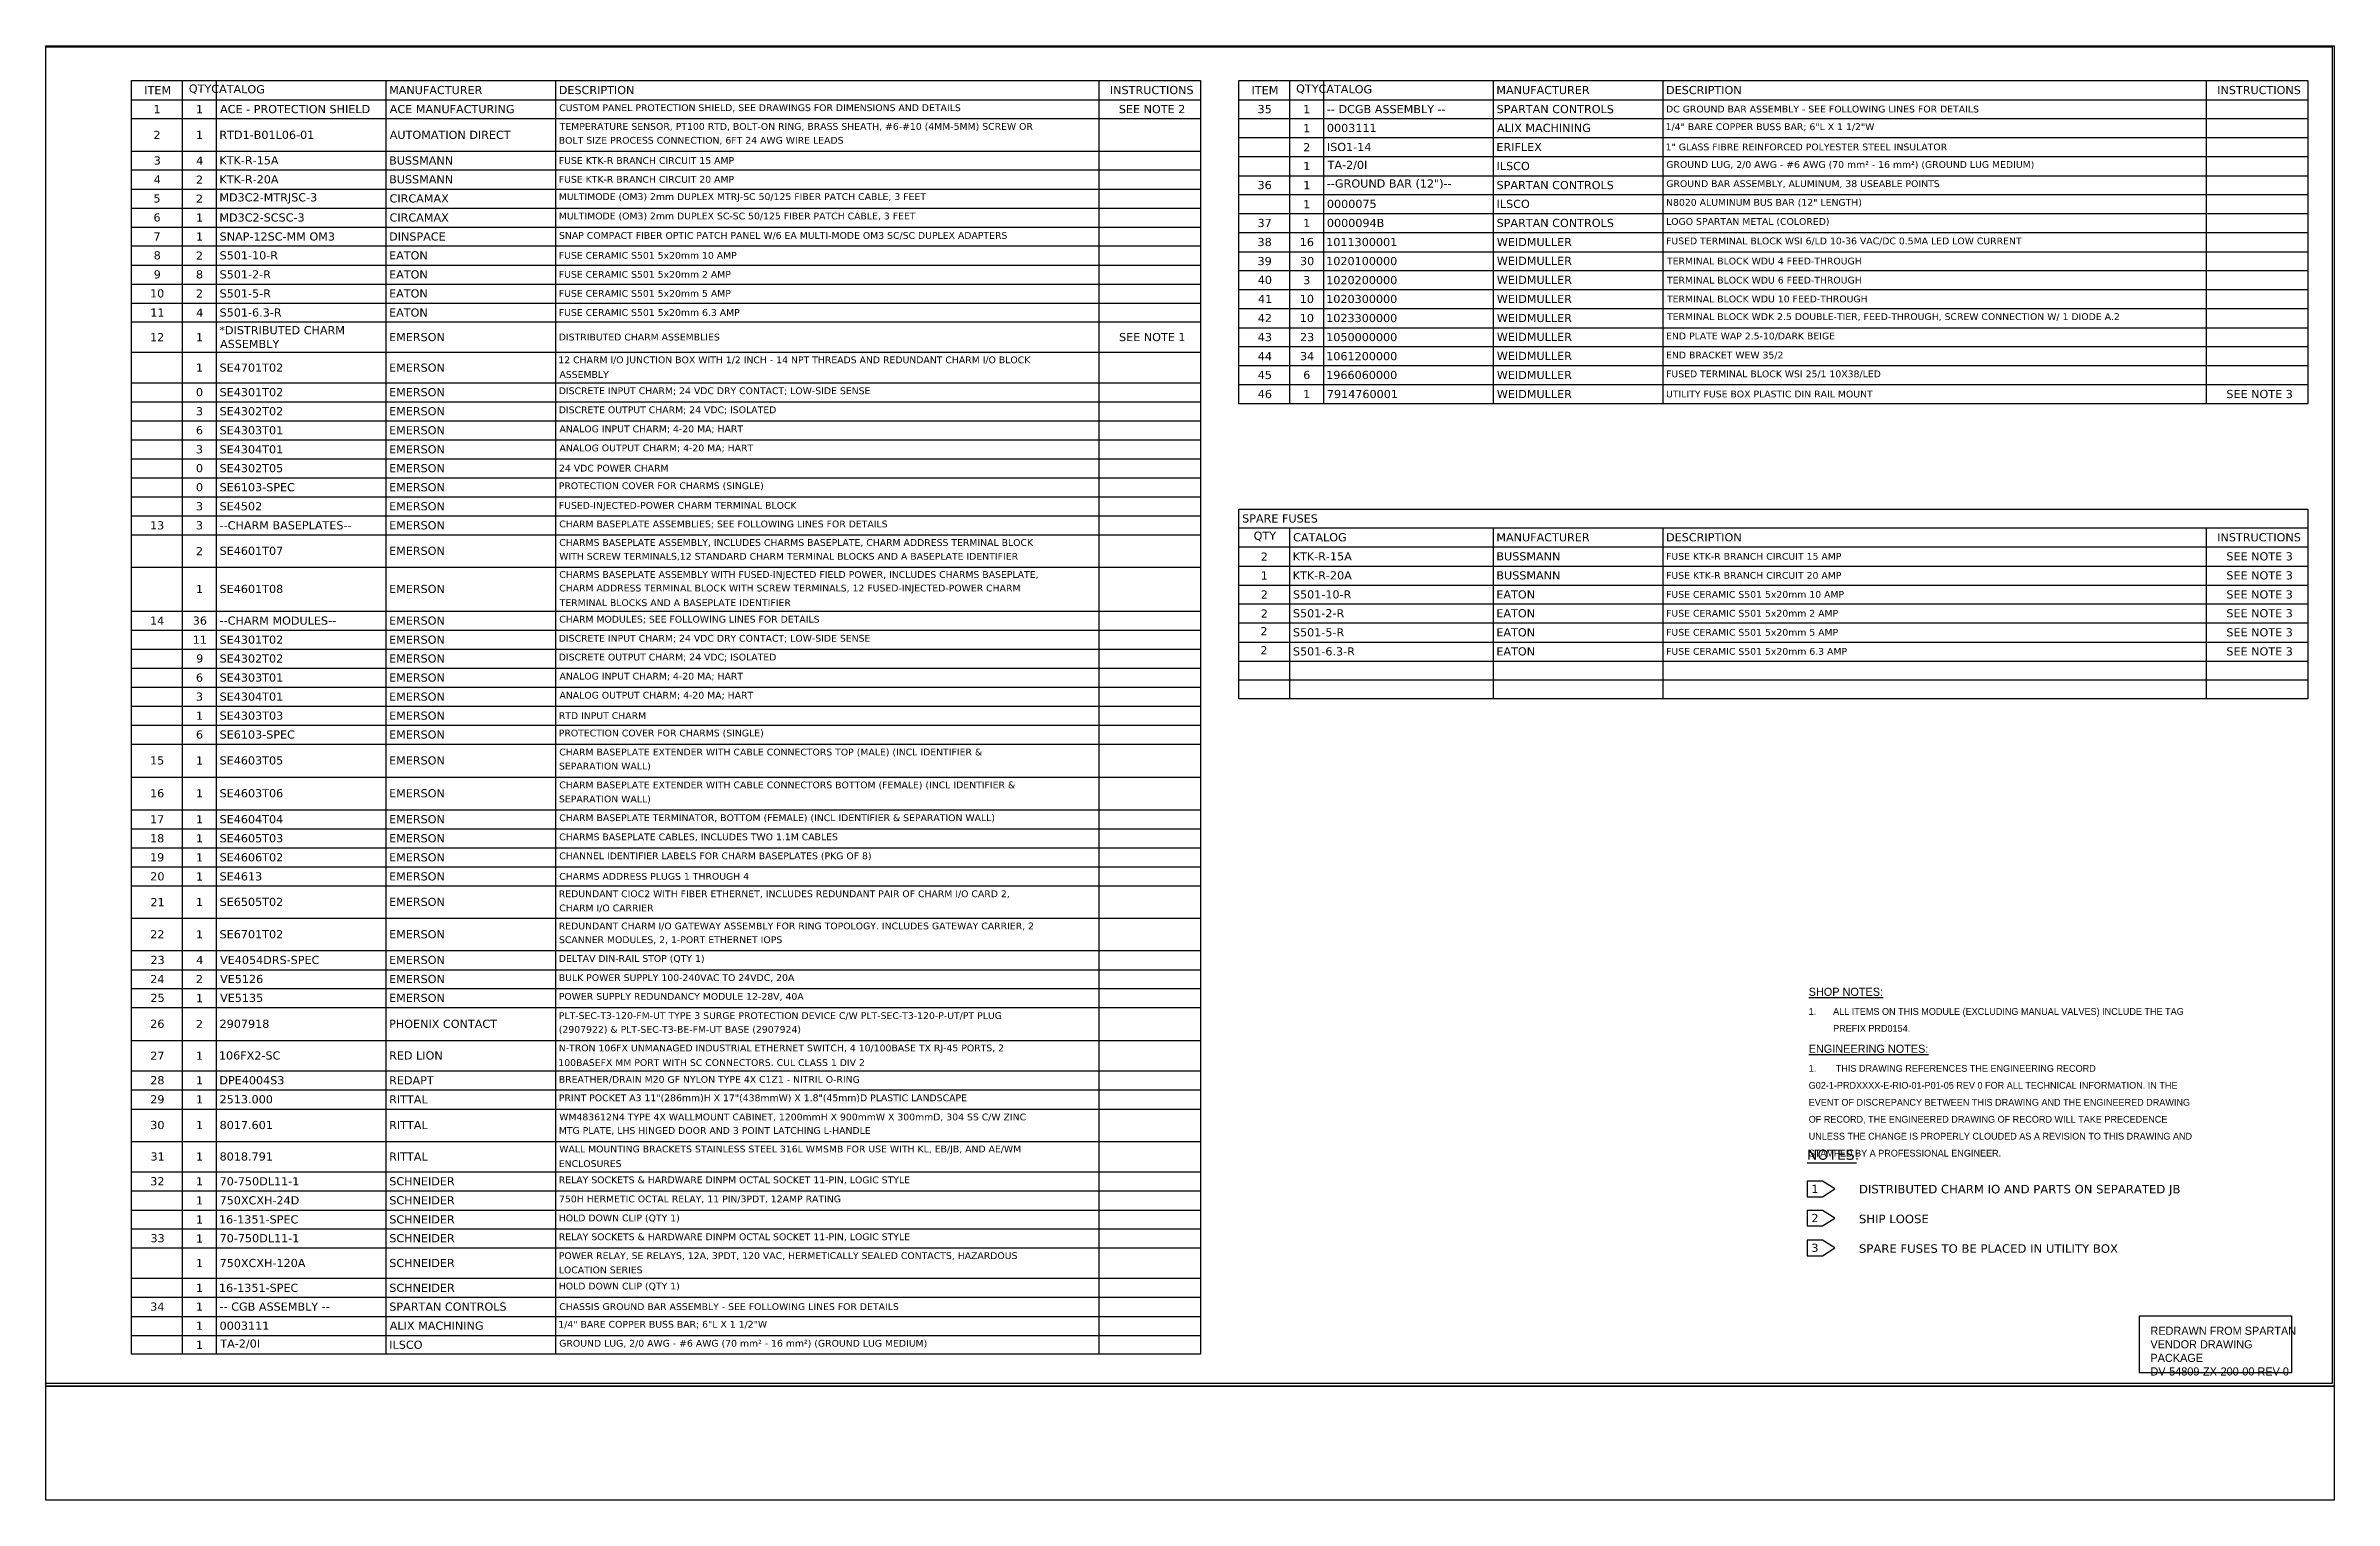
# Model space of a CAD drawing. Extents: x 3756 to 4600, y 0 to 536.
import ezdxf

# ---------------------------------------------------------------- set-up
doc = ezdxf.new("R2010")
doc.units = 0
doc.header["$LTSCALE"] = 10
doc.header["$MEASUREMENT"] = 0
for name, color, linetype in [('G02-1-PRDXXXX-E-MRIO-01-P01-01$0$ANNOTATION', 7, 'Continuous'), ('G02-1-PRDXXXX-E-MRIO-01-P01-01$0$ENGINEERING NOTE', 2, 'Continuous'), ('G02-1-PRDXXXX-E-MRIO-01-P01-01$0$TEXT-2', 2, 'Continuous'), ('G02-1-PRDXXXX-E-MRIO-01-P01-01$0$TITLE', 7, 'Continuous')]:
    doc.layers.add(name, color=color, linetype=linetype)
doc.layers.add('G02-1-PRDXXXX-E-MRIO-01-P01-01$0$View', color=251, linetype='Continuous', plot=False)
doc.styles.add('G02-1-PRDXXXX-E-MRIO-01-P01-01$0$PDF Verdana', font='verdana.ttf')
doc.styles.add('G02-1-PRDXXXX-E-MRIO-01-P01-01$0$Scovan Elec', font='')
doc.styles.get('G02-1-PRDXXXX-E-MRIO-01-P01-01$0$Scovan Elec').set_extended_font_data('Franklin Gothic Medium Cond')

# ---------------------------------------------------------------- blocks, each defined once
blk = doc.blocks.new('G02-1-PRDXXXX-E-MRIO-01-P01-01$0$DV-54809-ZX-200-002')
at = {"layer": 'G02-1-PRDXXXX-E-MRIO-01-P01-01$0$ANNOTATION', "transparency": 33554559}
h = blk.add_hatch(color=256, dxfattribs=at)
h.paths.add_polyline_path([(522.51, 43.18), (522.51, 43.1)], flags=0)
h.paths.add_polyline_path([(522.51, 43.1), (522.51, 43.1), (522.51, 43.1)], flags=0)
h.paths.add_polyline_path([(522.51, 43.1), (522.51, 43.1), (522.51, 43.1)], flags=0)
h = blk.add_hatch(color=256, dxfattribs=at)
h.paths.add_polyline_path([(546.3, 46.91), (544.44, 46.91), (546.3, 46.91)], flags=0)
h.paths.add_polyline_path([(546.3, 46.91), (544.44, 46.91), (546.3, 46.91)], flags=0)
h.paths.add_polyline_path([(546.3, 46.91), (544.44, 46.91), (546.3, 46.91)], flags=0)
h.paths.add_polyline_path([(546.3, 46.91), (544.44, 46.91), (546.3, 46.91)], flags=0)
h = blk.add_hatch(color=256, dxfattribs=at)
h.paths.add_polyline_path([(546.3, 46.74), (544.44, 46.74), (546.3, 46.74)], flags=0)
h.paths.add_polyline_path([(546.3, 46.74), (544.44, 46.74), (546.3, 46.74)], flags=0)
h.paths.add_polyline_path([(546.3, 46.74), (544.44, 46.74), (546.3, 46.74)], flags=0)
h.paths.add_polyline_path([(546.3, 46.74), (544.44, 46.74), (546.3, 46.74)], flags=0)
h.paths.add_polyline_path([(546.3, 46.74), (544.44, 46.74), (546.3, 46.74)], flags=0)
h = blk.add_hatch(color=256, dxfattribs=at)
h.paths.add_polyline_path([(561.97, 46.15), (560.1, 46.15), (561.97, 46.15)], flags=0)
h.paths.add_polyline_path([(561.97, 46.15), (560.1, 46.15), (561.97, 46.15)], flags=0)
h.paths.add_polyline_path([(561.97, 46.15), (560.1, 46.15), (561.97, 46.15)], flags=0)
h = blk.add_hatch(color=256, dxfattribs=at)
h.paths.add_polyline_path([(582.37, 46.32), (580.51, 46.32), (582.37, 46.32)], flags=0)
h.paths.add_polyline_path([(582.37, 46.32), (580.51, 46.32), (582.37, 46.32)], flags=0)
h.paths.add_polyline_path([(582.37, 46.32), (580.51, 46.32), (582.37, 46.32)], flags=0)
h = blk.add_hatch(color=256, dxfattribs=at)
h.paths.add_polyline_path([(552.15, 42.17), (550.28, 42.17), (552.15, 42.17)], flags=0)
h.paths.add_polyline_path([(552.15, 42.17), (550.28, 42.17), (552.15, 42.17)], flags=0)
h.paths.add_polyline_path([(552.15, 42.17), (550.28, 42.17), (552.15, 42.17)], flags=0)
h.paths.add_polyline_path([(552.15, 42.17), (550.28, 42.17), (552.15, 42.17)], flags=0)
h.paths.add_polyline_path([(552.15, 42.17), (550.28, 42.17), (552.15, 42.17)], flags=0)
h = blk.add_hatch(color=256, dxfattribs=at)
h.paths.add_polyline_path([(552.15, 42), (550.28, 42), (552.15, 42)], flags=0)
h.paths.add_polyline_path([(552.15, 42), (550.28, 42), (552.15, 42)], flags=0)
h.paths.add_polyline_path([(552.15, 42), (550.28, 42), (552.15, 42)], flags=0)
h = blk.add_hatch(color=256, dxfattribs=at)
h.paths.add_polyline_path([(546.13, 29.8), (544.27, 29.8), (546.13, 29.8)], flags=0)
h.paths.add_polyline_path([(546.13, 29.8), (544.27, 29.8), (546.13, 29.8)], flags=0)
h.paths.add_polyline_path([(546.13, 29.8), (544.27, 29.8), (546.13, 29.8)], flags=0)
h.paths.add_polyline_path([(546.13, 29.8), (544.27, 29.8), (546.13, 29.8)], flags=0)
h = blk.add_hatch(color=256, dxfattribs=at)
h.paths.add_polyline_path([(621.15, 32.18), (619.29, 32.18), (621.15, 32.18)], flags=0)
h.paths.add_polyline_path([(621.15, 32.18), (619.29, 32.18), (621.15, 32.18)], flags=0)
h.paths.add_polyline_path([(621.15, 32.18), (619.29, 32.18), (621.15, 32.18)], flags=0)
h.paths.add_polyline_path([(621.15, 32.18), (619.29, 32.18), (621.15, 32.18)], flags=0)
h.paths.add_polyline_path([(621.15, 32.18), (619.29, 32.18), (621.15, 32.18)], flags=0)
h = blk.add_hatch(color=256, dxfattribs=at)
h.paths.add_polyline_path([(621.15, 32.34), (619.37, 32.34), (621.15, 32.34)], flags=0)
h.paths.add_polyline_path([(621.15, 32.34), (619.37, 32.34), (621.15, 32.34)], flags=0)
h.paths.add_polyline_path([(621.15, 32.34), (619.37, 32.34), (621.15, 32.34)], flags=0)
h.paths.add_polyline_path([(621.15, 32.34), (619.37, 32.34), (621.15, 32.34)], flags=0)
h = blk.add_hatch(color=256, dxfattribs=at)
h.paths.add_polyline_path([(627.08, 27.6), (625.22, 27.6), (627.08, 27.6)], flags=0)
h.paths.add_polyline_path([(627.08, 27.6), (625.22, 27.6), (627.08, 27.6)], flags=0)
h.paths.add_polyline_path([(627.08, 27.6), (625.22, 27.6), (627.08, 27.6)], flags=0)
h.paths.add_polyline_path([(627.08, 27.6), (625.22, 27.6), (627.08, 27.6)], flags=0)
h.paths.add_polyline_path([(627.08, 27.6), (625.22, 27.6), (627.08, 27.6)], flags=0)
at = {"layer": 'G02-1-PRDXXXX-E-MRIO-01-P01-01$0$ANNOTATION', "lineweight": 25}
for points in [[(425.73, 53.83), (31.58, 53.83), (31.58, 523.51), (425.73, 523.51)], [(834.02, 404.38), (439.87, 404.38), (439.87, 523.51), (834.02, 523.51)], [(834.02, 295.49), (439.87, 295.49), (439.87, 365.51), (834.02, 365.51)], [(649.43, 117.61), (649.43, 111.94), (655.11, 111.94), (659.68, 114.82), (655.11, 117.61)], [(649.43, 106.86), (649.43, 101.18), (655.11, 101.18), (659.68, 103.98), (655.11, 106.86)], [(649.43, 95.93), (649.43, 90.18), (655.11, 90.18), (659.68, 93.05), (655.11, 95.93)]]:
    blk.add_lwpolyline(points, close=True, dxfattribs=at)
for points in [[(50.3, 523.51), (50.3, 53.83)], [(62.83, 523.51), (62.83, 53.83)], [(125.4, 523.51), (125.4, 53.83)], [(187.97, 523.51), (187.97, 53.83)], [(388.22, 523.51), (388.22, 53.83)], [(458.58, 523.51), (458.58, 404.38)], [(471.11, 523.51), (471.11, 404.38)], [(533.69, 523.51), (533.69, 404.38)], [(596.26, 523.51), (596.26, 404.38)], [(796.51, 523.51), (796.51, 404.38)], [(31.58, 516.48), (425.73, 516.48)], [(439.87, 516.48), (834.02, 516.48)], [(31.58, 509.54), (425.73, 509.54)], [(439.87, 509.54), (834.02, 509.54)], [(439.87, 502.51), (834.02, 502.51)], [(31.58, 497.51), (425.73, 497.51)], [(31.58, 490.57), (425.73, 490.57)], [(439.87, 495.48), (834.02, 495.48)], [(31.58, 483.54), (425.73, 483.54)], [(439.87, 488.45), (834.02, 488.45)], [(439.87, 481.51), (834.02, 481.51)], [(31.58, 476.52), (425.73, 476.52)], [(439.87, 474.48), (834.02, 474.48)], [(31.58, 469.49), (425.73, 469.49)], [(439.87, 467.46), (834.02, 467.46)], [(31.58, 462.54), (425.73, 462.54)], [(439.87, 460.43), (834.02, 460.43)], [(31.58, 455.52), (425.73, 455.52)], [(31.58, 448.49), (425.73, 448.49)], [(439.87, 453.48), (834.02, 453.48)], [(31.58, 441.46), (425.73, 441.46)], [(439.87, 446.46), (834.02, 446.46)], [(439.87, 439.43), (834.02, 439.43)], [(31.58, 434.52), (425.73, 434.52)], [(439.87, 432.4), (834.02, 432.4)], [(31.58, 423.34), (425.73, 423.34)], [(439.87, 425.46), (834.02, 425.46)], [(439.87, 418.43), (834.02, 418.43)], [(31.58, 412.08), (425.73, 412.08)], [(31.58, 405.05), (425.73, 405.05)], [(439.87, 411.4), (834.02, 411.4)], [(31.58, 398.02), (425.73, 398.02)], [(31.58, 391), (425.73, 391)], [(31.58, 384.05), (425.73, 384.05)], [(31.58, 377.03), (425.73, 377.03)], [(31.58, 370), (425.73, 370)], [(31.58, 362.97), (425.73, 362.97)], [(31.58, 356.03), (425.73, 356.03)], [(439.87, 358.57), (834.02, 358.57)], [(458.58, 358.57), (458.58, 295.49)], [(533.69, 358.57), (533.69, 295.49)], [(596.26, 358.57), (596.26, 295.49)], [(796.51, 358.57), (796.51, 295.49)], [(439.87, 351.54), (834.02, 351.54)], [(31.58, 344.09), (425.73, 344.09)], [(439.87, 344.51), (834.02, 344.51)], [(439.87, 337.48), (834.02, 337.48)], [(439.87, 330.54), (834.02, 330.54)], [(31.58, 327.83), (425.73, 327.83)], [(31.58, 320.8), (425.73, 320.8)], [(439.87, 323.51), (834.02, 323.51)], [(31.58, 313.86), (425.73, 313.86)], [(439.87, 316.49), (834.02, 316.49)], [(31.58, 306.83), (425.73, 306.83)], [(439.87, 309.46), (834.02, 309.46)], [(31.58, 299.81), (425.73, 299.81)], [(439.87, 302.52), (834.02, 302.52)], [(31.58, 292.78), (425.73, 292.78)], [(31.58, 285.83), (425.73, 285.83)], [(31.58, 278.81), (425.73, 278.81)], [(31.58, 266.7), (425.73, 266.7)], [(31.58, 254.59), (425.73, 254.59)], [(31.58, 247.56), (425.73, 247.56)], [(31.58, 240.54), (425.73, 240.54)], [(31.58, 233.59), (425.73, 233.59)], [(31.58, 226.56), (425.73, 226.56)], [(31.58, 214.63), (425.73, 214.63)], [(31.58, 202.69), (425.73, 202.69)], [(31.58, 195.66), (425.73, 195.66)], [(31.58, 188.72), (425.73, 188.72)], [(31.58, 181.69), (425.73, 181.69)], [(31.58, 169.58), (425.73, 169.58)], [(31.58, 158.32), (425.73, 158.32)], [(31.58, 151.29), (425.73, 151.29)], [(31.58, 144.26), (425.73, 144.26)], [(31.58, 132.32), (425.73, 132.32)], [(31.58, 121.06), (425.73, 121.06)], [(649.43, 124.38), (667.64, 124.38)], [(31.58, 114.04), (425.73, 114.04)], [(31.58, 107.01), (425.73, 107.01)], [(31.58, 100.06), (425.73, 100.06)], [(31.58, 93.04), (425.73, 93.04)], [(31.58, 81.86), (425.73, 81.86)], [(31.58, 74.83), (425.73, 74.83)], [(31.58, 67.8), (425.73, 67.8)], [(31.58, 60.78), (425.73, 60.78)]]:
    blk.add_lwpolyline(points, dxfattribs=at)
at = {"layer": 'G02-1-PRDXXXX-E-MRIO-01-P01-01$0$ANNOTATION', "attachment_point": 4, "style": 'G02-1-PRDXXXX-E-MRIO-01-P01-01$0$PDF Verdana'}
for s, insert, char_height in [('ITEM', (36.32, 520.02), 3.003), ('MANUFACTURER', (126.58, 520.02), 3.0032), ('CUSTOM PANEL PROTECTION SHIELD, SEE DRAWINGS FOR DIMENSIONS AND DETAILS', (189.31, 513.33), 2.5), ('DESCRIPTION', (189.15, 520.02), 3.0032), ('INSTRUCTIONS', (392.35, 520.02), 3.0032), ('ITEM', (444.58, 520.02), 3.003), ('MANUFACTURER', (534.84, 520.02), 3.0032), ('DESCRIPTION', (597.41, 520.02), 3.0032), ('INSTRUCTIONS', (800.61, 520.02), 3.0032), ('1', (39.71, 513), 3), ('1', (55.37, 513), 3), ('ACE - PROTECTION SHIELD', (64.26, 513), 3.0032), ('ACE MANUFACTURING', (126.83, 513), 3.0032), ('TEMPERATURE SENSOR, PT100 RTD, BOLT-ON RING, BRASS SHEATH, #6-#10 (4MM-5MM) SCREW OR', (189.48, 506.39), 2.5), ('SEE NOTE 2', (395.65, 513), 3.003), ('35', (446.79, 513), 3.003), ('1', (463.63, 513), 3), ('1', (463.63, 505.97), 3), ('-- DCGB ASSEMBLY --', (472.36, 513), 3.0032), ('0003111', (472.36, 506.05), 3.003), ('ALIX MACHINING', (535.09, 506.05), 3.0032), ('SPARTAN CONTROLS', (534.93, 513), 3.0032), ('1/4" BARE COPPER BUSS BAR; 6"L X 1 1/2"W', (597.24, 506.31), 2.5), ('DC GROUND BAR ASSEMBLY - SEE FOLLOWING LINES FOR DETAILS', (597.41, 513), 2.5), ('2', (39.71, 503.51), 3), ('1', (55.37, 503.51), 3), ('RTD1-B01L06-01', (64.01, 503.51), 3.0032), ('AUTOMATION DIRECT', (126.83, 503.51), 3.0032), ('BOLT SIZE PROCESS CONNECTION, 6FT 24 AWG WIRE LEADS', (189.14, 501.31), 2.5), ('2', (463.64, 498.94), 3), ('ISO1-14', (472.36, 499.03), 3.003), ('ERIFLEX', (534.84, 499.03), 3.003), ('1" GLASS FIBRE REINFORCED POLYESTER STEEL INSULATOR', (597.24, 499.03), 2.5), ('3', (39.79, 494.03), 3), ('4', (55.46, 494.03), 3), ('KTK-R-15A', (64.01, 494.11), 3.003), ('BUSSMANN', (126.58, 494.03), 3.003), ('FUSE KTK-R BRANCH CIRCUIT 15 AMP', (189.15, 494.03), 2.5), ('1', (463.64, 492), 3), ('TA-2/0I', (472.61, 492.25), 3.003), ('ILSCO', (534.92, 492), 3.003), ('GROUND LUG, 2/0 AWG - #6 AWG (70 mm² - 16 mm²) (GROUND LUG MEDIUM)', (597.49, 492.34), 2.5), ('4', (39.79, 487.09), 3), ('5', (39.71, 480.06), 3), ('2', (55.37, 487), 3), ('2', (55.37, 479.98), 3), ('KTK-R-20A', (64.01, 487.09), 3.003), ('MD3C2-MTRJSC-3', (64.01, 480.06), 3.0032), ('BUSSMANN', (126.58, 487.09), 3.003), ('CIRCAMAX', (126.75, 480.06), 3.003), ('FUSE KTK-R BRANCH CIRCUIT 20 AMP', (189.14, 487.09), 2.5), ('MULTIMODE (OM3) 2mm DUPLEX MTRJ-SC 50/125 FIBER PATCH CABLE, 3 FEET', (189.14, 480.4), 2.5), ('36', (446.79, 484.97), 3.003), ('1', (463.64, 484.97), 3), ('--GROUND BAR (12")--', (472.36, 485.31), 3.0032), ('SPARTAN CONTROLS', (534.92, 484.97), 3.0032), ('GROUND BAR ASSEMBLY, ALUMINUM, 38 USEABLE POINTS', (597.49, 485.31), 2.5), ('6', (39.71, 473.03), 3), ('1', (55.37, 473.03), 3), ('MD3C2-SCSC-3', (64.01, 473.03), 3.0032), ('CIRCAMAX', (126.75, 473.03), 3.003), ('MULTIMODE (OM3) 2mm DUPLEX SC-SC 50/125 FIBER PATCH CABLE, 3 FEET', (189.14, 473.37), 2.5), ('37', (446.79, 471), 3.003), ('1', (463.63, 477.94), 3), ('0000075', (472.36, 478.03), 3.003), ('0000094B', (472.36, 471), 3.003), ('SPARTAN CONTROLS', (534.93, 471), 3.0032), ('ILSCO', (534.92, 478.03), 3.003), ('N8020 ALUMINUM BUS BAR (12" LENGTH)', (597.41, 478.37), 2.5), ('LOGO SPARTAN METAL (COLORED)', (597.41, 471.34), 2.5), ('7', (39.71, 466.01), 3), ('1', (55.37, 466.01), 3), ('SNAP-12SC-MM OM3', (64.09, 466.01), 3.0032), ('DINSPACE', (126.58, 466.01), 3.003), ('SNAP COMPACT FIBER OPTIC PATCH PANEL W/6 EA MULTI-MODE OM3 SC/SC DUPLEX ADAPTERS', (189.23, 466.26), 2.5), ('38', (446.79, 463.97), 3.003), ('16', (462.36, 463.97), 3.003), ('1', (463.63, 471), 3), ('1011300001', (472.1, 463.97), 3.003), ('WEIDMULLER', (535.01, 463.97), 3.003), ('FUSED TERMINAL BLOCK WSI 6/LD 10-36 VAC/DC 0.5MA LED LOW CURRENT', (597.41, 464.23), 2.5), ('8', (39.79, 459.06), 3), ('2', (55.37, 458.98), 3), ('S501-10-R', (64.09, 459.06), 3.003), ('EATON', (126.58, 459.06), 3.003), ('FUSE CERAMIC S501 5x20mm 10 AMP', (189.14, 459.06), 2.5), ('39', (446.79, 456.95), 3.003), ('30', (462.45, 456.95), 3.003), ('1020100000', (472.1, 456.95), 3.003), ('WEIDMULLER', (535.01, 457.03), 3.003), ('TERMINAL BLOCK WDU 4 FEED-THROUGH', (597.75, 456.95), 2.5), ('9', (39.79, 452.04), 3), ('8', (55.37, 452.04), 3), ('S501-2-R', (64.09, 452.04), 3.003), ('EATON', (126.58, 452.04), 3.003), ('FUSE CERAMIC S501 5x20mm 2 AMP', (189.14, 452.04), 2.5), ('40', (446.87, 450), 3.003), ('3', (463.63, 449.92), 3), ('1020200000', (472.1, 449.92), 3.003), ('WEIDMULLER', (535.01, 450), 3.003), ('TERMINAL BLOCK WDU 6 FEED-THROUGH', (597.75, 449.92), 2.5), ('10', (38.44, 445.01), 3.003), ('11', (38.52, 437.98), 3.003), ('4', (55.46, 437.98), 3), ('2', (55.37, 445.01), 3), ('S501-5-R', (64.09, 445.01), 3.003), ('S501-6.3-R', (64.09, 437.98), 3.003), ('EATON', (126.58, 445.01), 3.003), ('EATON', (126.58, 437.98), 3.003), ('FUSE CERAMIC S501 5x20mm 5 AMP', (189.14, 445.01), 2.5), ('FUSE CERAMIC S501 5x20mm 6.3 AMP', (189.14, 437.98), 2.5), ('41', (446.96, 442.98), 3.003), ('10', (462.36, 442.98), 3.003), ('1020300000', (472.1, 442.98), 3.003), ('WEIDMULLER', (535.01, 442.98), 3.003), ('TERMINAL BLOCK WDU 10 FEED-THROUGH', (597.75, 442.98), 2.5), ('12', (38.44, 428.92), 3.003), ('1', (55.37, 428.92), 3), ('*DISTRIBUTED CHARM', (64.01, 431.46), 3.0032), ('EMERSON', (126.58, 428.92), 3.003), ('SEE NOTE 1', (395.73, 428.92), 3.003), ('42', (446.87, 435.95), 3.003), ('43', (446.87, 428.92), 3.003), ('23', (462.45, 428.92), 3.003), ('10', (462.36, 435.95), 3.003), ('1023300000', (472.1, 435.95), 3.003), ('1050000000', (472.1, 428.92), 3.003), ('WEIDMULLER', (535.01, 429.01), 3.003), ('WEIDMULLER', (535.01, 435.95), 3.003), ('TERMINAL BLOCK WDK 2.5 DOUBLE-TIER, FEED-THROUGH, SCREW CONNECTION W/ 1 DIODE A.2', (597.75, 436.29), 2.5), ('END PLATE WAP 2.5-10/DARK BEIGE', (597.41, 429.18), 2.5), ('ASSEMBLY', (64.26, 426.38), 3.003), ('DISTRIBUTED CHARM ASSEMBLIES', (189.14, 428.92), 2.5), ('44', (446.87, 421.89), 3.003), ('34', (462.45, 421.89), 3.003), ('1061200000', (472.1, 421.89), 3.003), ('WEIDMULLER', (535.01, 421.98), 3.003), ('END BRACKET WEW 35/2', (597.41, 422.15), 2.5), ('1', (55.37, 417.66), 3), ('SE4701T02', (64.09, 417.66), 3.003), ('EMERSON', (126.58, 417.66), 3.003), ('12 CHARM I/O JUNCTION BOX WITH 1/2 INCH - 14 NPT THREADS AND REDUNDANT CHARM I/O BLOCK', (188.97, 420.2), 2.5), ('ASSEMBLY', (189.4, 415.12), 2.5), ('45', (446.87, 414.95), 3.003), ('6', (463.63, 414.95), 3), ('1966060000', (472.1, 414.95), 3.003), ('WEIDMULLER', (535.01, 414.95), 3.003), ('FUSED TERMINAL BLOCK WSI 25/1 10X38/LED', (597.41, 415.21), 2.5), ('0', (55.37, 408.6), 3), ('SE4301T02', (64.09, 408.6), 3.003), ('EMERSON', (126.58, 408.6), 3.003), ('DISCRETE INPUT CHARM; 24 VDC DRY CONTACT; LOW-SIDE SENSE', (189.14, 408.94), 2.5), ('46', (446.87, 407.92), 3.003), ('1', (463.63, 407.92), 3), ('7914760001', (472.35, 407.92), 3.003), ('WEIDMULLER', (535.01, 407.92), 3.003), ('UTILITY FUSE BOX PLASTIC DIN RAIL MOUNT', (597.41, 407.92), 2.5), ('SEE NOTE 3', (804, 407.92), 3.003), ('3', (55.37, 401.57), 3), ('SE4302T02', (64.09, 401.57), 3.003), ('EMERSON', (126.58, 401.57), 3.003), ('DISCRETE OUTPUT CHARM; 24 VDC; ISOLATED', (189.14, 401.91), 2.5), ('6', (55.37, 394.55), 3), ('3', (55.37, 387.52), 3), ('SE4303T01', (64.09, 394.55), 3.003), ('SE4304T01', (64.09, 387.52), 3.003), ('EMERSON', (126.58, 394.55), 3.003), ('EMERSON', (126.58, 387.52), 3.003), ('ANALOG INPUT CHARM; 4-20 MA; HART', (189.4, 394.89), 2.5), ('ANALOG OUTPUT CHARM; 4-20 MA; HART', (189.4, 387.86), 2.5), ('0', (55.37, 380.58), 3), ('SE4302T05', (64.09, 380.58), 3.003), ('EMERSON', (126.58, 380.58), 3.003), ('24 VDC POWER CHARM', (189.23, 380.58), 2.5), ('0', (55.37, 373.55), 3), ('SE6103-SPEC', (64.09, 373.55), 3.0032), ('EMERSON', (126.58, 373.55), 3.003), ('PROTECTION COVER FOR CHARMS (SINGLE)', (189.14, 373.89), 2.5), ('3', (55.37, 366.52), 3), ('SE4502', (64.09, 366.52), 3.003), ('EMERSON', (126.58, 366.52), 3.003), ('FUSED-INJECTED-POWER CHARM TERMINAL BLOCK', (189.15, 366.52), 2.5), ('SPARE FUSES', (441.11, 362.03), 3.0032), ('13', (38.44, 359.5), 3.003), ('3', (55.37, 359.5), 3), ('--CHARM BASEPLATES--', (64.09, 359.5), 3.0032), ('EMERSON', (126.58, 359.5), 3.003), ('CHARM BASEPLATE ASSEMBLIES; SEE FOLLOWING LINES FOR DETAILS', (189.31, 359.83), 2.5), ('CHARMS BASEPLATE ASSEMBLY, INCLUDES CHARMS BASEPLATE, CHARM ADDRESS TERMINAL BLOCK', (189.31, 352.98), 2.5), ('QTY', (445.35, 355.43), 3.003), ('CATALOG', (459.91, 355.09), 3.003), ('MANUFACTURER', (534.84, 355.09), 3.0032), ('DESCRIPTION', (597.41, 355.09), 3.0032), ('INSTRUCTIONS', (800.61, 355.09), 3.0032), ('2', (55.37, 350.01), 3), ('SE4601T07', (64.09, 350.1), 3.003), ('EMERSON', (126.58, 350.1), 3.003), ('WITH SCREW TERMINALS,12 STANDARD CHARM TERMINAL BLOCKS AND A BASEPLATE IDENTIFIER', (189.31, 347.9), 2.5), ('2', (447.97, 347.98), 3), ('KTK-R-15A', (459.74, 348.06), 3.003), ('BUSSMANN', (534.84, 348.06), 3.003), ('FUSE KTK-R BRANCH CIRCUIT 15 AMP', (597.41, 348.06), 2.5), ('SEE NOTE 3', (804, 348.06), 3.003), ('1', (55.37, 336.04), 3), ('SE4601T08', (64.09, 336.04), 3.003), ('EMERSON', (126.58, 336.04), 3.003), ('CHARMS BASEPLATE ASSEMBLY WITH FUSED-INJECTED FIELD POWER, INCLUDES CHARMS BASEPLATE,', (189.31, 341.04), 2.5), ('CHARM ADDRESS TERMINAL BLOCK WITH SCREW TERMINALS, 12 FUSED-INJECTED-POWER CHARM', (189.31, 336.04), 2.5), ('1', (447.97, 341.04), 3), ('KTK-R-20A', (459.74, 341.04), 3.003), ('BUSSMANN', (534.84, 341.04), 3.003), ('FUSE KTK-R BRANCH CIRCUIT 20 AMP', (597.41, 341.04), 2.5), ('SEE NOTE 3', (804, 341.04), 3.003), ('TERMINAL BLOCKS AND A BASEPLATE IDENTIFIER', (189.48, 330.96), 2.5), ('2', (447.97, 334.01), 3), ('S501-10-R', (459.82, 334.01), 3.003), ('EATON', (534.84, 334.01), 3.003), ('FUSE CERAMIC S501 5x20mm 10 AMP', (597.41, 334.01), 2.5), ('SEE NOTE 3', (804, 334.01), 3.003), ('14', (38.44, 324.36), 3.003), ('36', (54.19, 324.36), 3.003), ('--CHARM MODULES--', (64.09, 324.36), 3.0032), ('EMERSON', (126.58, 324.36), 3.003), ('CHARM MODULES; SEE FOLLOWING LINES FOR DETAILS', (189.31, 324.7), 2.5), ('     2', (441.28, 320.46), 3.003), ('2', (447.97, 326.98), 3), ('S501-2-R', (459.82, 327.07), 3.003), ('S501-5-R', (459.82, 320.04), 3.003), ('EATON', (534.84, 327.07), 3.003), ('EATON', (534.84, 320.04), 3.003), ('FUSE CERAMIC S501 5x20mm 2 AMP', (597.41, 327.07), 2.5), ('FUSE CERAMIC S501 5x20mm 5 AMP', (597.41, 320.04), 2.5), ('SEE NOTE 3', (804, 327.07), 3.003), ('SEE NOTE 3', (804, 320.04), 3.003), ('11', (54.19, 317.33), 3.003), ('SE4301T02', (64.09, 317.33), 3.003), ('EMERSON', (126.58, 317.33), 3.003), ('DISCRETE INPUT CHARM; 24 VDC DRY CONTACT; LOW-SIDE SENSE', (189.14, 317.67), 2.5), ('DISCRETE OUTPUT CHARM; 24 VDC; ISOLATED', (189.14, 310.73), 2.5), ('     2', (441.28, 313.44), 3.003), ('S501-6.3-R', (459.82, 313.01), 3.003), ('EATON', (534.84, 313.01), 3.003), ('FUSE CERAMIC S501 5x20mm 6.3 AMP', (597.41, 313.01), 2.5), ('SEE NOTE 3', (804, 313.01), 3.003), ('6', (55.37, 303.36), 3), ('9', (55.46, 310.39), 3), ('SE4302T02', (64.09, 310.39), 3.003), ('SE4303T01', (64.09, 303.36), 3.003), ('EMERSON', (126.58, 310.39), 3.003), ('EMERSON', (126.58, 303.36), 3.003), ('ANALOG INPUT CHARM; 4-20 MA; HART', (189.4, 303.7), 2.5), ('3', (55.37, 296.33), 3), ('SE4304T01', (64.09, 296.33), 3.003), ('EMERSON', (126.58, 296.33), 3.003), ('ANALOG OUTPUT CHARM; 4-20 MA; HART', (189.4, 296.67), 2.5), ('1', (55.37, 289.31), 3), ('SE4303T03', (64.09, 289.31), 3.003), ('EMERSON', (126.58, 289.31), 3.003), ('RTD INPUT CHARM', (189.15, 289.31), 2.5), ('6', (55.37, 282.36), 3), ('SE6103-SPEC', (64.09, 282.36), 3.0032), ('EMERSON', (126.58, 282.36), 3.003), ('PROTECTION COVER FOR CHARMS (SINGLE)', (189.14, 282.7), 2.5), ('15', (38.44, 272.8), 3.003), ('1', (55.37, 272.8), 3), ('SE4603T05', (64.09, 272.8), 3.003), ('EMERSON', (126.58, 272.8), 3.003), ('SEPARATION WALL)', (189.23, 270.51), 2.5), ('CHARM BASEPLATE EXTENDER WITH CABLE CONNECTORS TOP (MALE) (INCL IDENTIFIER &', (189.31, 275.68), 2.5), ('16', (38.44, 260.69), 3.003), ('1', (55.37, 260.69), 3), ('SE4603T06', (64.09, 260.69), 3.003), ('EMERSON', (126.58, 260.69), 3.003), ('CHARM BASEPLATE EXTENDER WITH CABLE CONNECTORS BOTTOM (FEMALE) (INCL IDENTIFIER &', (189.31, 263.57), 2.5), ('SEPARATION WALL)', (189.23, 258.4), 2.5), ('17', (38.44, 251.12), 3.003), ('18', (38.44, 244.1), 3.003), ('1', (55.37, 251.12), 3), ('1', (55.37, 244.1), 3), ('SE4604T04', (64.09, 251.12), 3.003), ('SE4605T03', (64.09, 244.1), 3.003), ('EMERSON', (126.58, 251.12), 3.003), ('EMERSON', (126.58, 244.1), 3.003), ('CHARM BASEPLATE TERMINATOR, BOTTOM (FEMALE) (INCL IDENTIFIER & SEPARATION WALL)', (189.31, 251.46), 2.5), ('CHARMS BASEPLATE CABLES, INCLUDES TWO 1.1M CABLES', (189.31, 244.43), 2.5), ('19', (38.44, 237.07), 3.003), ('1', (55.37, 237.07), 3), ('SE4606T02', (64.09, 237.07), 3.003), ('EMERSON', (126.58, 237.07), 3.003), ('CHANNEL IDENTIFIER LABELS FOR CHARM BASEPLATES (PKG OF 8)', (189.31, 237.41), 2.5), ('20', (38.52, 230.04), 3.003), ('1', (55.37, 230.04), 3), ('SE4613', (64.09, 230.04), 3.003), ('EMERSON', (126.58, 230.04), 3.003), ('CHARMS ADDRESS PLUGS 1 THROUGH 4', (189.32, 230.04), 2.5), ('21', (38.61, 220.56), 3.003), ('1', (55.37, 220.64), 3), ('SE6505T02', (64.09, 220.64), 3.003), ('EMERSON', (126.58, 220.64), 3.003), ('REDUNDANT CIOC2 WITH FIBER ETHERNET, INCLUDES REDUNDANT PAIR OF CHARM I/O CARD 2,', (189.15, 223.44), 2.5), ('CHARM I/O CARRIER', (189.31, 218.27), 2.5), ('REDUNDANT CHARM I/O GATEWAY ASSEMBLY FOR RING TOPOLOGY. INCLUDES GATEWAY CARRIER, 2', (189.15, 211.58), 2.5), ('22', (38.52, 208.7), 3.003), ('1', (55.37, 208.7), 3), ('SE6701T02', (64.09, 208.7), 3.003), ('EMERSON', (126.58, 208.7), 3.003), ('SCANNER MODULES, 2, 1-PORT ETHERNET IOPS', (189.23, 206.5), 2.5), ('23', (38.61, 199.22), 3.003), ('4', (55.46, 199.22), 3), ('VE4054DRS-SPEC', (64.26, 199.22), 3.0032), ('EMERSON', (126.58, 199.22), 3.003), ('DELTAV DIN-RAIL STOP (QTY 1)', (189.15, 199.56), 2.5), ('24', (38.52, 192.19), 3.003), ('25', (38.61, 185.25), 3.003), ('2', (55.37, 192.19), 3), ('1', (55.37, 185.17), 3), ('VE5126', (64.26, 192.19), 3.003), ('VE5135', (64.26, 185.25), 3.003), ('EMERSON', (126.58, 192.19), 3.003), ('EMERSON', (126.58, 185.25), 3.003), ('BULK POWER SUPPLY 100-240VAC TO 24VDC, 20A', (189.15, 192.53), 2.5), ('POWER SUPPLY REDUNDANCY MODULE 12-28V, 40A', (189.15, 185.59), 2.5), ('26', (38.52, 175.68), 3.003), ('2907918', (64.09, 175.68), 3.003), ('PHOENIX CONTACT', (126.58, 175.68), 3.0032), ('PLT-SEC-T3-120-FM-UT TYPE 3 SURGE PROTECTION DEVICE C/W PLT-SEC-T3-120-P-UT/PT PLUG', (189.15, 178.56), 2.5), ('2', (55.37, 175.6), 3), ('(2907922) & PLT-SEC-T3-BE-FM-UT BASE (2907924)', (189.15, 173.4), 2.5), ('27', (38.52, 163.92), 3.003), ('1', (55.37, 163.92), 3), ('106FX2-SC', (63.84, 164), 3.003), ('RED LION', (126.58, 164), 3.003), ('100BASEFX MM PORT WITH SC CONNECTORS. CUL CLASS 1 DIV 2', (188.98, 161.38), 2.5), ('N-TRON 106FX UNMANAGED INDUSTRIAL ETHERNET SWITCH, 4 10/100BASE TX RJ-45 PORTS, 2', (189.15, 166.46), 2.5), ('28', (38.52, 154.86), 3.003), ('1', (55.37, 154.86), 3), ('DPE4004S3', (64.01, 154.86), 3.003), ('REDAPT', (126.58, 154.86), 3.003), ('BREATHER/DRAIN M20 GF NYLON TYPE 4X C1Z1 - NITRIL O-RING', (189.15, 155.03), 2.5), ('29', (38.52, 147.83), 3.003), ('1', (55.37, 147.83), 3), ('2513.000', (64.09, 147.83), 3.003), ('RITTAL', (126.58, 147.83), 3.003), ('PRINT POCKET A3 11"(286mm)H X 17"(438mmW) X 1.8"(45mm)D PLASTIC LANDSCAPE', (189.15, 148.17), 2.5), ('30', (38.52, 138.35), 3.003), ('1', (55.37, 138.35), 3), ('8017.601', (64.09, 138.35), 3.003), ('RITTAL', (126.58, 138.35), 3.003), ('WM483612N4 TYPE 4X WALLMOUNT CABINET, 1200mmH X 900mmW X 300mmD, 304 SS C/W ZINC', (189.31, 141.14), 2.5), ('MTG PLATE, LHS HINGED DOOR AND 3 POINT LATCHING L-HANDLE', (189.15, 136.15), 2.5), ('31', (38.61, 126.75), 3.003), ('1', (55.37, 126.75), 3), ('8018.791', (64.09, 126.75), 3.003), ('RITTAL', (126.58, 126.75), 3.003), ('WALL MOUNTING BRACKETS STAINLESS STEEL 316L WMSMB FOR USE WITH KL, EB/JB, AND AE/WM', (189.31, 129.2), 2.5), ('NOTES:', (649.39, 127.4), 3.754), ('32', (38.52, 117.6), 3.003), ('1', (55.37, 117.6), 3), ('70-750DL11-1', (64.09, 117.6), 3.0032), ('SCHNEIDER', (126.66, 117.6), 3.003), ('ENCLOSURES', (189.15, 124.12), 2.5), ('RELAY SOCKETS & HARDWARE DINPM OCTAL SOCKET 11-PIN, LOGIC STYLE', (189.15, 117.94), 2.5), ('1', (55.37, 110.58), 3), ('750XCXH-24D', (64.09, 110.58), 3.0032), ('SCHNEIDER', (126.66, 110.58), 3.003), ('750H HERMETIC OCTAL RELAY, 11 PIN/3PDT, 12AMP RATING', (189.23, 110.92), 2.5), ('1', (651, 114.83), 3), ('DISTRIBUTED CHARM IO AND PARTS ON SEPARATED JB', (668.53, 114.3), 3.1284), ('1', (55.37, 103.55), 3), ('16-1351-SPEC', (63.84, 103.55), 3.0032), ('SCHNEIDER', (126.66, 103.55), 3.003), ('HOLD DOWN CLIP (QTY 1)', (189.15, 103.89), 2.5), ('2', (651, 104.07), 3), ('SHIP LOOSE', (668.53, 103.72), 3.128), ('33', (38.61, 96.61), 3.003), ('1', (55.37, 96.52), 3), ('70-750DL11-1', (64.09, 96.61), 3.0032), ('SCHNEIDER', (126.66, 96.61), 3.003), ('RELAY SOCKETS & HARDWARE DINPM OCTAL SOCKET 11-PIN, LOGIC STYLE', (189.15, 96.95), 2.5), ('3', (651, 93.07), 3), ('SPARE FUSES TO BE PLACED IN UTILITY BOX', (668.53, 92.79), 3.1284), ('1', (55.37, 87.46), 3), ('750XCXH-120A', (64.09, 87.46), 3.0032), ('SCHNEIDER', (126.66, 87.46), 3.003), ('POWER RELAY, SE RELAYS, 12A, 3PDT, 120 VAC, HERMETICALLY SEALED CONTACTS, HAZARDOUS', (189.15, 90), 2.5), ('LOCATION SERIES', (189.15, 84.92), 2.5), ('1', (55.37, 78.32), 3), ('16-1351-SPEC', (63.84, 78.32), 3.0032), ('SCHNEIDER', (126.66, 78.32), 3.003), ('HOLD DOWN CLIP (QTY 1)', (189.15, 78.74), 2.5), ('34', (38.52, 71.38), 3.003), ('1', (55.37, 71.38), 3), ('-- CGB ASSEMBLY --', (64.09, 71.38), 3.0032), ('SPARTAN CONTROLS', (126.66, 71.38), 3.0032), ('CHASSIS GROUND BAR ASSEMBLY - SEE FOLLOWING LINES FOR DETAILS', (189.32, 71.38), 2.5), ('1', (55.37, 64.35), 3), ('TA-2/0I', (64.35, 57.58), 3.003), ('0003111', (64.09, 64.35), 3.003), ('ALIX MACHINING', (126.83, 64.35), 3.0032), ('1/4" BARE COPPER BUSS BAR; 6"L X 1 1/2"W', (188.98, 64.69), 2.5), ('GROUND LUG, 2/0 AWG - #6 AWG (70 mm² - 16 mm²) (GROUND LUG MEDIUM)', (189.31, 57.66), 2.5), ('1', (55.37, 57.32), 3), ('ILSCO', (126.66, 57.32), 3.003)]:
    blk.add_mtext(s, dxfattribs=dict(at, insert=insert, char_height=char_height))
at = {"layer": 'G02-1-PRDXXXX-E-MRIO-01-P01-01$0$ANNOTATION', "char_height": 3.003, "attachment_point": 4, "style": 'G02-1-PRDXXXX-E-MRIO-01-P01-01$0$PDF Verdana'}
for insert, rotation in [((52.75, 520.36), 359.33688), ((461.01, 520.36), 359.33496)]:
    blk.add_mtext('QTYCATALOG', dxfattribs=dict(at, insert=insert, rotation=rotation))

msp = doc.modelspace()

# ---------------------------------------------------------------- linework, layer by layer
at = {"layer": 'G02-1-PRDXXXX-E-MRIO-01-P01-01$0$TEXT-2'}
msp.add_lwpolyline([(4528, 68), (4584, 68), (4584, 47), (4528, 47)], close=True, dxfattribs=at)
at = {"layer": 'G02-1-PRDXXXX-E-MRIO-01-P01-01$0$TITLE'}
for points in [[(3756, 536.37), (4599.77, 536.37), (4599.77, 42.04), (3756, 42.04)], [(3756, 42.04), (4599.77, 42.04), (4599.77, 0), (3756, 0)]]:
    msp.add_lwpolyline(points, close=True, dxfattribs=at)
at = {"layer": 'G02-1-PRDXXXX-E-MRIO-01-P01-01$0$View'}
msp.add_lwpolyline([(3756, 536), (4599, 536), (4599, 43), (3756, 43)], close=True, dxfattribs=at)

# ---------------------------------------------------------------- block references
msp.add_blockref('G02-1-PRDXXXX-E-MRIO-01-P01-01$0$DV-54809-ZX-200-002', (3756, 0))

# ---------------------------------------------------------------- texts
at = {"layer": 'G02-1-PRDXXXX-E-MRIO-01-P01-01$0$ENGINEERING NOTE', "insert": (4406, 168), "char_height": 2.5, "width": 144, "attachment_point": 1, "style": 'G02-1-PRDXXXX-E-MRIO-01-P01-01$0$Scovan Elec'}
msp.add_mtext('\\pxsm1.5;{\\H1.2x;\\LENGINEERING NOTES:\\P\\pi-3,l3,s*,t3,36;}1.^ITHIS DRAWING REFERENCES THE ENGINEERING RECORD G02-1-PRDXXXX-E-RIO-01-P01-05 REV 0 FOR ALL TECHNICAL INFORMATION{\\H0.99999x;. IN THE EVENT OF DISCREPANCY BETWEEN THIS DRAWING AND THE ENGINEERED DRAWING OF RECORD, THE ENGINEERED DRAWING OF RECORD WILL TAKE PRECEDENCE UNLESS THE CHANGE IS PROPERLY CLOUDED AS A REVISION TO THIS DRAWING AND STAMPED BY A PROFESSIONAL ENGINEER.}', dxfattribs=at)
at = {"layer": 'G02-1-PRDXXXX-E-MRIO-01-P01-01$0$TEXT-2', "char_height": 3, "attachment_point": 1, "style": 'G02-1-PRDXXXX-E-MRIO-01-P01-01$0$Scovan Elec'}
for s, width, gutter_width, insert in [('\\pxsm1.5;{\\LSHOP NOTES:\\H0.83333x;\\l\\P\\pi-3,l3,s*,t3;1.^IALL ITEMS ON THIS MODULE (EXCLUDING MANUAL VALVES) INCLUDE THE TAG PREFIX PRD0154.}', 144, 12, (4406, 189)), ('REDRAWN FROM SPARTAN VENDOR DRAWING PACKAGE DV-54809-ZX-200-00 REV 0', 57.7375, 12.5, (4532, 64))]:
    msp.add_mtext_dynamic_manual_height_columns(s, width=width, gutter_width=gutter_width, heights=[0], dxfattribs=dict(at, insert=insert))

doc.saveas('drawing.dxf')
